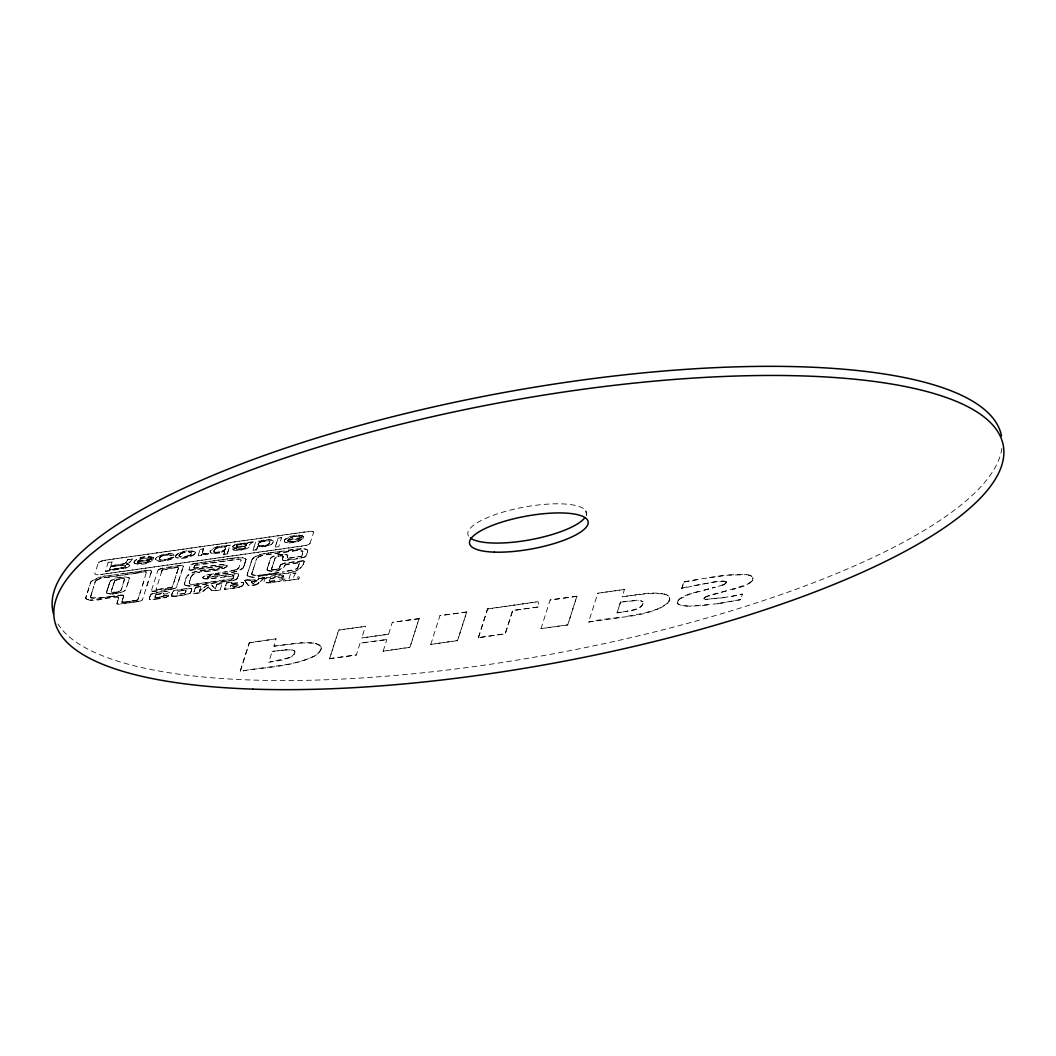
<?xml version="1.0" encoding="UTF-8"?>
<svg xmlns="http://www.w3.org/2000/svg" width="1056" height="1056" viewBox="0 0 1056 1056"><rect width="100%" height="100%" fill="white"/><g stroke="black" fill="none" stroke-linecap="round" stroke-linejoin="round"><path stroke-width="0.75" stroke-dasharray="5 3.75" d="M243.738 566.518L243.197 567.864A13.596 3.749 -10.4 0 1 239.29 570.346A13.451 3.709 -10.4 0 1 229.046 573.038L209.814 575.784L207.385 577.17A2.693 0.739 -10.4 0 0 207.953 577.474M704.048 599.108L704.312 597.775L704.022 598.66M129.281 578.147L128.924 579.718M149.516 599.24L149.477 598.66A91.832 25.318 -10.4 0 1 149.873 596.864L150.401 595.28M246.523 545.16L246.048 544.196M233.02 578.675L233.798 575.401L228.848 575.929M233.917 575.982L207.768 579.031L203.953 578.794L202.646 577.751M274.824 580.919L269.966 581.473L270.019 578.926M283.642 576.946L278.243 577.711L283.655 576.616M283.668 577.13L283.708 576.312M220.334 572.906L208.138 574.636A7.722 2.125 -10.4 0 0 204.415 575.995L202.66 577.487L203.28 578.543M191.651 589.908L191.717 588.826L191.492 590.515M121.849 602.184L122.8 598.805M118.721 591.756L121.229 590.106L124.423 578.846M269.808 542.256L269.742 541.556M156.116 589.09L156.209 589.75M186.028 590.911L184.945 590.04A32.023 8.831 -10.4 0 0 181.962 590.41L178.292 591.32A68.02 18.744 -10.4 0 0 177.236 594.145L177.276 594.343M284.737 565.541L286.546 564.036L299.416 562.756M159.086 569.092L157.912 570.24L151.43 590.687L152.077 591.505M283.734 576.51C279.946 573.078 269.993 576.206 265.267 578.49A79.662 21.952 -10.4 0 0 263.908 582.872L279.444 581.5L282.308 580.444L283.153 578.596L277.662 579.374L275.906 580.536M191.611 553.159L191.506 554.03M155.1 596.627L155.126 597.67L155.166 596.297M282.691 558.043L282.348 559.72L283.166 560.406A3.155 0.871 -10.4 0 0 284.196 560.498L284.658 560.485M258.139 544.738L258.377 543.563M169.528 592.68C165.436 589.684 156.499 592.693 151.338 594.264M677.424 602.752L678.546 599.808M208.349 577.328L234.92 573.725A4.396 1.214 -10.4 0 1 238.643 574.319L238.682 574.517A4.396 1.214 -10.4 0 0 234.96 573.923L207.913 577.276A2.693 0.739 -10.4 0 1 207.346 576.972L209.774 575.586L229.02 572.84A13.451 3.709 -10.4 0 0 239.25 570.161L243.197 567.864L243.857 566.161M171.653 595.043L171.838 596.138M236.544 549.292L236.016 548.46C225.812 551.417 245.784 549.978 247.685 548.13A4.95 1.36 -10.4 0 0 248.926 547.404L249.15 547.153M232.742 548.922C235.554 552.684 243.474 549.186 247.711 548.328M243.646 583.757L243.646 582.912M123.328 597.3L123.658 595.676L122.668 595.016M301.752 556.235L287.166 558.439L301.541 556.195M178.411 568.392L177.632 567.204L162.941 569.62M271.656 568.484L271.894 569.54L274.283 569.844M285.014 649.691L293.74 650.179L294.954 651.882L294.162 654.575M269.61 580.43L269.61 581.038M724.733 584.272L726.29 582.107M726.224 582.899L726.119 581.618M752.915 578.582L752.334 580.853M106.564 592.548L107.078 590.462M287.839 555.667L287.351 557.7M171.706 594.766L171.666 595.861M213.919 551.826L214.328 549.556L216.889 547.906M267.049 569.237L267.564 570.715M303.851 562.874L304.207 561.449M321.314 648.278L319.466 652.529M669.689 598.884L667.841 603.134L660.541 608.111M225.548 548.394L225.496 548.645A15.246 4.198 -10.4 0 1 225.034 549.45L221.681 551.417M238.643 574.319L238.471 575.309L238.577 574.636M149.82 558.043L153.49 557.713M185.988 590.726L185.473 592.535M269.716 580.298L270.191 578.569M299.191 563.891L299.416 562.729M129.32 565.99L129.228 564.775L126.892 564.036L129.254 564.973M231.845 583.678L231.792 582.41M151.483 571.705L151.615 570.887M171.732 594.95L172.194 593.142M247.051 575.124L248.45 570.478M245.52 560.974L244.042 565.937M155.206 596.495L155.76 594.805M237.956 585.037C236.953 586.819 229.205 588.469 230.828 585.512M230.934 585.46L237.164 584.43M267.089 569.422L267.274 568.432M137.28 600.072L124.489 602.276L136.475 600.336M271.854 569.342L275.26 569.738A3.96 1.096 -10.4 0 0 279.55 567.996L279.708 567.098M279.55 567.996L280.078 565.871M284.539 566.518L284.671 565.752M298.94 564.802L299.046 564.102M207.266 587.888L201.379 592.693L193.42 593.485M306.504 554.902L305.25 556.961M306.702 554.532L307.718 550.889L306.412 555.548M123.064 598.211L123.301 597.102M171.811 594.66L172.564 592.218M267.181 569.092L267.445 567.864M298.769 565.369L298.901 564.604M301.963 555.905L302.465 553.912M123.037 598.013L122.575 599.504M279.919 566.689L280.183 565.488M662.204 593.723L647.09 593.644L622.301 596.785L624.4 589.459L597.762 593.234L588.614 622.063L621.364 617.417M302.372 642.8L273.913 646.18L276.025 638.84L249.374 642.629L240.2 671.26L243.83 670.916M185.909 591.083L185.275 592.931M270.336 559.218L270.494 558.386A9.2 2.534 -10.4 0 1 280.21 554.413L287.575 555.126L284.869 554.242M91.714 592.852L90.486 597.551M117.797 600.587L117.427 602.118M251.42 542.89C254.496 541.16 247.17 544.909 248.965 547.589M302.491 554.11L302.702 550.928L298.967 550.11L264.053 554.954A8.158 2.244 -10.4 0 0 259.063 556.552L256.846 558.334M117.836 600.785L118.444 598.501M202.382 552.763L203.518 548.803L200.138 549.278L198.119 555.892L201.445 555.416L201.722 554.228L206.224 554.69L208.745 553.516L207.319 554.77L201.762 554.426M203.518 548.803L202.541 551.984M280.223 565.686L280.513 564.709M90.816 596.086L93.509 587.044M92.387 590.951L95.357 581.315L94.433 584.47M193.974 567.23L193.816 568.075L195.241 568.286L220.783 564.696L226.974 565.198M298.729 565.171L297.568 568.234L293.977 570.016M117.572 601.339L117.005 603.319A4.594 1.267 -10.4 0 0 120.608 604.151L120.569 603.953A4.594 1.267 -10.4 0 1 116.965 603.121L117.242 602.395M163.403 593.195L163.918 594.132L169.316 593.366L169.501 592.495M226.618 583.044L231.964 582.226L226.604 582.793L225.179 587.624L225.918 584.984M268.462 565.039L270.296 559.033M87.437 592.72L90.209 583.651M89.773 585.341L89.47 586.001M90.248 583.836L90.407 583.018M230.432 586.951L230.908 585.262M253.176 549.938L254.074 546.757M253.928 567.27L256.054 560.208M90.446 583.216L90.578 582.476M184.404 584.522L185.83 578.939M189.658 581.447L189.935 580.562M227.119 566.306L223.964 568.313A6.824 1.888 -10.4 0 1 219.358 569.435C212.071 573.184 192.192 567.917 190.199 579.414M264.634 546.401L269.795 544.962L264.634 546.401A7.775 2.138 -10.4 0 1 259.459 546.784L257.598 546.48L256.608 549.859L253.136 549.74M253.202 569.593L253.902 567.085M267.485 568.062L267.656 567.204M88.862 587.941L85.708 598.079L86.566 595.122M88.612 599.663C93.852 604.243 121.757 590.674 118.087 599.663M161.806 571.032L156.182 589.169M161.555 572.154L162.017 570.385M161.964 570.86L162.202 569.95M200.112 589.34L199.505 591.241L200.957 586.436L195.439 587.202L195.07 588.667M195.439 587.202L195.215 588.205M211.807 590.581L220.136 590.04L222.143 583.427L216.823 584.179L215.384 588.971L211.517 584.932L206.316 585.658L203.214 588.298M244.754 563.693L245.89 559.852A13.781 3.802 -10.4 0 0 245.256 558.373L243.421 557.634M254.113 546.942L255.79 541.358L259.208 540.883L258.984 541.873L259.987 541.147M256.344 559.324L255.737 561.211M253.163 569.395L252.556 571.613M303.323 564.194C296.142 578.622 270.019 571.309 258.469 576.946C272.118 572.484 292.208 577.064 302.848 565.686M90.618 582.674L91.186 581.222M233.878 575.784L232.901 578.794L231.383 579.388L193.816 584.536A8.936 2.455 -10.4 0 1 189.565 583.783L189.367 582.028M191.11 576.827L193.354 574.24L199.703 572.273M225.034 588.113L225.152 587.44M256.37 559.508L257.294 557.647M104.834 560.261A6.098 1.676 -10.4 0 0 99.62 561.752A5.966 1.65 -10.4 0 0 98.287 562.888L94.842 573.646A6.059 1.663 -10.4 0 0 100.241 574.57L303.534 545.754A6.059 1.676 -10.4 0 0 310.081 543.127L313.566 532.567A5.966 1.637 -10.4 0 0 312.866 531.722A6.112 1.69 -10.4 0 0 308.167 531.63L104.834 560.261L308.128 531.445A6.112 1.69 -10.4 0 1 313.553 532.396M126.271 567.653L105.376 571.375L108.161 562.373L112.134 562.003L108.161 562.373M125.572 563.02L126.113 562.241L124.582 563.534A4.303 1.188 -10.4 0 1 121.374 564.326L110.92 565.805L112.108 561.818M106.88 591.386L107.303 589.763M112.358 592.337L115.856 592.231A4.567 1.254 -10.4 0 0 118.681 591.558L121.202 589.908L124.582 579.652M142.256 585.988L146.507 571.89M143.867 581.262L138.151 599.003M140.039 601.194L142.072 600.191A6.349 1.756 -10.4 0 0 142.507 599.623L148.381 581.038M146.85 586.067L151.021 572.827M170.663 587.981L172.234 587.294L172.762 585.526M173.989 582.001L177.065 572.194L176.735 573.487M152.592 591.439L173.131 588.773A4.224 1.162 -10.4 0 0 175.481 587.928L177.738 583.48M173.171 588.958A4.224 1.162 -10.4 0 0 175.52 588.113L176.735 586.885L179.863 576.853M214.064 560.683L227.344 558.994L194.99 563.389A6.468 1.782 -10.4 0 0 192.403 564.036L190.898 564.67A4.079 1.122 -10.4 0 0 190.212 565.198L189.09 569.91M222.367 567.032C210.685 571.481 186.186 566.544 184.325 583.612M201.445 555.416L201.722 554.228M191.281 591.162L191.453 590.317M200.957 586.436L200.574 587.928M215.384 588.971L216.823 584.179M227.212 553.832L223.714 554.334L227.251 554.03L230.036 545.041L224.954 546.216A7.484 2.059 -10.4 0 0 219.371 546.559A8.052 2.218 -10.4 0 0 215.279 547.602L210.157 551.008M227.251 554.03L230.036 545.041M224.994 587.915L224.743 589.01M243.606 583.572L243.276 584.786M247.223 575.652L247.79 572.55M256.608 549.859L257.598 546.48M267.696 567.402L270.112 559.944M275.207 547.034L278.058 538.177L281.569 537.689L278.084 538.375L275.207 547.034L278.758 546.731L281.569 537.689M283.14 556.314L282.11 555.918A3.247 0.898 -10.4 0 0 280.962 555.892L277.886 556.208A3.485 0.964 -10.4 0 0 276.434 556.736L275.035 558.122L272.012 567.706M274.481 560.142L274.996 558.532M240.227 671.444L249.374 642.629M295.904 572.972C288.671 583.532 302.029 572.761 298.874 578.873L283.628 581.038L284.143 579.11L289.054 578.609L290.519 573.725L295.944 573.157L290.519 573.725M294.954 651.882L293.779 650.377L289.951 649.691L272.158 651.354L268.752 662.284L283.364 659.855L291.456 656.7M303.362 564.379L303.508 563.614M329.564 658.786L338.712 629.957L365.534 626.353L338.738 630.155L329.564 658.786L356.36 654.984L360.056 643.157L386.892 639.553L360.056 643.157M419.1 618.565L409.926 647.196L383.156 651.182L409.952 647.381L419.1 618.565L392.304 622.354L388.608 634.181L361.812 637.982L365.508 626.155M383.156 651.182L386.852 639.355M430.795 644.437L439.943 615.608L466.778 612.005L457.591 640.636L430.795 644.437L457.565 640.438L466.739 611.807M478.408 637.481L487.582 608.85L537.992 601.709L539.497 606.817L512.701 610.619L505.243 633.877L478.434 637.679L505.204 633.679L512.662 610.421L539.497 606.817M478.434 637.679L487.582 608.85M540.976 628.808L550.11 599.98L576.906 596.191L567.758 625.007L540.936 628.624L567.732 624.822L576.906 596.191M617.1 612.691L623.093 612.044L617.126 612.889L620.532 601.96L638.299 600.112L643.051 601.709L639.527 600.178M617.126 612.889L620.532 601.96M726.145 581.816L723.215 580.945L715.136 581.711L681.846 588.337L683.826 581.882A421.859 116.279 -10.4 0 1 700.524 578.952L725.063 575.48M681.846 588.337L683.826 581.882M718.08 603.504L740.758 599.636L742.447 594.066L731.135 596.389M107.342 589.948L107.712 588.496M107.554 589.301L108.24 586.872M111.949 593.934L122.734 591.862A10.692 2.944 -10.4 0 0 125.479 590.106L126.364 587.532M139.946 593.168L140.672 590.911M151.457 571.507L151.259 572.405M151.219 572.207L150.44 574.636M178.847 580.338L181.328 572.326M195.03 588.469L193.974 592.046M232.637 546.638L234.828 544.645M224.849 588.377L224.611 589.406L236.61 587.743M248.49 570.676L251.447 561.185M250.061 565.792L251.711 560.366M298.531 565.818L297.528 568.036L295.39 569.29L282.704 571.956L284.513 571.89M118.655 568.537L109.679 569.276M109.6 569.818L109.798 568.92M108.108 587.572L108.53 585.961M111.817 592.416L111.131 591.492L112.345 587.743M138.983 596.125L139.313 595.399M138.758 597.142L138.31 598.488M176.048 575.296L175.256 577.751M180.906 573.949L182.754 567.956M194.119 591.598L194.238 590.924M251.75 560.564L251.922 559.72M252.278 572.458L252.516 571.415M90.631 596.376L90.842 597.907L94.921 598.58L109.283 596.548M110.339 567.587L110.55 566.636L120.622 565.409A7.286 2.006 -10.4 0 1 123.974 565.171L125.308 565.607M108.57 586.159L108.781 585.169M108.821 585.367L109.006 584.496M177.104 572.392L177.368 571.256M177.408 571.441L177.632 570.464M178.319 568.669L178.477 568.168M181.79 571.217L182.873 567.6M223.74 554.519L224.374 552.328L224.083 553.199M251.962 559.918L253.876 557.238M272.25 567.032L273.926 561.568M109.045 584.694L109.204 583.915M113.216 585.103L111.131 591.492M114.18 582.476L114.682 580.972M128.014 582.503L125.756 589.393M127.195 585.275L129.109 579.454M177.659 570.649L178.028 569.263M177.883 569.989L178.279 568.471M186.133 578.028L186.569 577.012M109.23 584.113L109.507 582.991M109.402 583.612C110.326 577.144 122.694 576.154 128.264 577.474M113.243 585.288L113.718 583.559M113.507 584.496L113.942 582.886M175.428 556.367L178.174 553.41M243.896 566.359L244.372 564.894M252.252 572.26L251.75 574.042L252.014 572.959M113.982 583.07L114.457 581.328M138.112 598.805L136.752 600.455M155.298 596.125L156.433 594.224M109.824 569.105L110.299 567.389M238.075 576.497L238.445 575.111M252.16 559.31L255.446 556.38L259.591 554.809A14.546 4.013 -10.4 0 1 267.221 553.146L283.945 550.981M303.547 563.812L303.824 562.69M224.413 552.512L224.796 551.06L219.305 552.842L211.926 553.133L219.331 553.04L224.796 551.06M231.924 582.028L231.686 583.004M236.306 579.506L237.613 577.526L237.468 578.226M137.438 600.191L137.98 599.188M271.828 568.273L271.986 567.521M194.014 567.428L194.159 566.689M226.314 546.559L226.552 545.53M252.978 542.718L253.202 541.728L252.054 541.807M125.334 566.306L125.374 565.62M194.198 566.887L194.753 565.198L196.192 564.577L238.326 559.073M246.378 545.424L244.253 546.124A20.79 5.729 -10.4 0 0 242.207 546.308L236.597 546.546A3.749 1.03 -10.4 0 1 236.372 545.833L236.914 545.16A2.983 0.818 -10.4 0 1 238.088 544.685L238.379 544.592M271.788 568.075L271.656 569.342M183.163 567.046L183.216 566.636A7.286 2.006 -10.4 0 0 182.992 565.871L182.648 565.673M237.64 577.724L238.049 576.299M161.37 596.772L168.749 594.832L168.168 596.389M287.654 556.644L287.219 557.99M191.242 590.964L190.502 592.957M155.641 558.954L156.341 557.436M213.88 550.625L215.794 548.605L219.648 547.206A6.679 1.835 -10.4 0 1 221.179 546.995L221.945 546.929M172.484 592.706L172.682 591.954M191.004 591.624L190.357 593.182M195.228 552.908L193.644 555.034L189.658 556.855M282.995 579.031L280.685 580.958L272.435 582.49M243.382 584.272L242.18 586.199M321.064 649.546L316.47 655.116L318.094 653.651M668.831 601.775C671.576 600.389 667.643 594.29 669.24 596.93M150.11 596.191L151.034 594.29M288.09 539.51L303.653 537.504L288.116 539.708L289.7 537.874L293.726 536.659A6.758 1.861 -10.4 0 1 297.898 536.316C300.353 537.623 307.27 535.96 300.023 536.976M288.116 539.708L289.74 538.072L293.766 536.844A6.758 1.861 -10.4 0 1 297.937 536.514L299.706 536.831M303.257 538.336L303.613 537.319M126.152 562.439L127.697 559.601L132.554 558.914L127.736 559.799L126.773 561.132M188.879 569.501L189.05 569.712A4.897 1.346 -10.4 0 0 190.384 570.082L220.651 566.042A3.208 0.884 -10.4 0 1 222.499 566.161L222.658 567.046M159.324 558.466C161.304 554.968 168.089 553.278 170.729 555.812L174.055 555.337L172.986 554.057A7.96 2.191 -10.4 0 0 169.712 553.595L161.304 554.968L156.38 557.634M283.259 556.34L282.85 557.938M245.863 547.523C243.923 544.579 235.739 549.094 232.769 547.034C235.633 549.82 246.365 544.262 245.309 547.998M137.914 560.881L153.556 558.862L137.953 561.079L139.841 559.126M137.953 561.079L141.425 558.532L149.384 558.017L147.959 557.66M294.756 653.11L291.496 656.898M643.13 603.715C639.778 609.8 631.514 610.012 625.482 611.49M132.554 558.914L129.505 562.729L126.232 564.142L129.479 562.531L132.422 559.06M153.516 558.677C149.926 564.432 140.567 565.198 134.534 563.284M168.406 595.676L166.32 597.406L158.69 598.844M163.35 595.597L162.584 596.706L158.915 597.181M237.851 585.486L237.89 584.311M267.102 570.055C272.012 572.827 280.843 571.309 284.328 566.716M726.185 582.714L723.809 584.734L718.384 586.568M185.249 592.746L184.14 593.736L177.302 594.436M153.503 558.017C148.249 555.1 136.528 556.538 133.967 562.769M114.708 580.879L117.863 578.978M137.65 561.739A7.762 2.138 -10.4 0 0 137.782 562.399A7.075 1.954 -10.4 0 0 139.999 562.98A6.217 1.716 -10.4 0 0 143.035 562.835L143.062 563.02A6.217 1.716 -10.4 0 1 140.039 563.178A7.075 1.954 -10.4 0 1 137.821 562.584A7.762 2.138 -10.4 0 1 137.689 561.937L149.582 560.05L149.028 560.987M242.92 585.209L239.263 587.242L224.611 589.406M270.23 578.754L277.556 577.144M95.383 581.513L95.766 580.694M269.504 543.048L268.62 544.21M117.282 568.537L123.169 567.653A3.907 1.082 -10.4 0 0 125.136 566.597L125.07 565.25L123.156 564.973A7.313 2.02 -10.4 0 0 120.582 565.211L119.288 565.396M194.66 565.567L238.366 559.258A8.263 2.284 -10.4 0 1 241.098 560.234M171.943 596.072L177.817 596.086A37.25 10.27 -10.4 0 0 183.176 595.346L190.331 592.984M179.071 556.09A12.461 3.432 -10.4 0 1 179.309 555.113L179.441 554.69M284.288 540.131L289.687 536.923L297.924 535.471M752.308 580.655L748.651 583.994M226.274 546.361L224.928 546.031A7.484 2.059 -10.4 0 0 219.331 546.361A8.052 2.218 -10.4 0 0 215.252 547.404L210.91 549.767L210.131 550.81L210.632 552.776M232.782 546.19L237.547 543.88L247.408 543.061M247.183 543.576L247.83 542.771A2.653 0.726 -10.4 0 1 248.767 542.388L253.202 541.728M149.424 560.314L147.154 562.056L148.724 561.026M298.346 541.438L303.217 538.138M270.323 578.596L277.16 577.17M129.294 565.792L128.924 566.491A6.772 1.861 -10.4 0 1 126.311 567.851L125.083 568.247M167.759 560.261L171.56 558.98L173.461 557.185L170.491 559.244L163.957 560.934A9.913 2.732 -10.4 0 1 158.162 561.092L155.668 559.482L158.123 560.908A9.913 2.732 -10.4 0 0 163.931 560.749L165.964 560.432M269.333 543.299L267.881 544.658M236.372 545.833L236.953 545.358A2.983 0.818 -10.4 0 1 238.128 544.87L245.335 544.223M155.905 594.845L162.756 593.419M160.208 559.706L162.136 560.168A7.141 1.967 -10.4 0 0 166.346 559.627L173.461 557.185M173.501 557.383L169.646 558.109M258.601 543.47L260.278 542.005M623.053 611.846C629.64 610.962 643.711 609.814 643.012 601.511M110.273 581.104L116.714 578.094L125.796 577.064M238.696 567.877L236.042 569.963M136.871 563.996L147.734 562.729L152.975 559.746M273.068 542.705L271.273 544.434M272.369 543.668L273.438 541.134M225.192 547.51L225.535 548.843A15.246 4.198 -10.4 0 1 225.073 549.648L221.72 551.602A4.739 1.307 -10.4 0 1 220.097 552.024L218.209 552.328A5.597 1.544 -10.4 0 1 214.619 552.262L213.998 551.773M191.11 554.347L190.582 555.06M306.068 556.05C301.554 560.05 264.145 562.386 297.792 558.452M667.801 602.95C645.414 619.489 614.064 615.701 588.614 622.063M284.882 565L298.663 562.531M158.176 570.016L162.466 568.009L180.206 565.488A3.406 0.937 -10.4 0 1 181.5 565.448L183.031 566.056A7.286 2.006 -10.4 0 1 183.242 566.821L183.216 566.636M751.674 581.486L744.124 586.093L732.27 589.723M280.553 564.894L284.711 562.967L303.442 560.908M263.868 578.213L259.367 582.384L264.752 577.645M269.782 581.209L276.395 580.628L277.662 579.374M259.103 542.744L258.152 544.117M253.11 583.915C260.647 575.546 252.767 588.166 251.42 581.539L256.278 580.853M179.692 554.638L180.22 553.978M264.713 577.447L264.132 578.213M250.259 580.153L257.928 579.493M258.654 578.846C255.222 583.704 247.262 577.526 244.741 580.813M258.179 579.493L258.918 578.609M226.684 566.914L227.344 565.409M114.866 580.628L122.1 578.358A4.435 1.228 -10.4 0 1 124.106 578.622L124.608 579.322M258.944 578.807L264.792 577.381M259.327 582.186L258.073 583.493M172.207 587.096L156.473 589.67M258.654 582.767L257.255 584.179M259.182 578.609L264.832 577.566M257.479 583.77C255.526 585.803 250.404 586.529 248.358 585.328M704.603 597.551L709.038 595.267L727.914 590.608M190.859 554.611L189.816 555.575M236.597 546.546L242.167 546.11A20.79 5.729 -10.4 0 1 244.213 545.939L246.048 545.846L246.457 544.553M256.991 584.179L248.728 585.79L248.094 585.011M210.619 589.486L208.309 587.057L206.567 588.654M208.309 587.057L207.61 587.836M194.41 554.189C189.235 557.608 181.856 559.825 175.943 557.291M202.237 588.852L199.505 591.241L203.174 588.113M173.158 591.426L173.461 590.977A3.379 0.937 -10.4 0 1 174.781 590.396L187.242 588.337L191.598 588.614M204.217 587.519L206.356 585.856L211.543 585.13L213.418 587.057M205.682 589.129L203.676 590.687M95.792 580.892L98.921 578.978A9.715 2.68 -10.4 0 1 103.475 577.738L106.682 577.249M202.58 591.756L203.716 590.885M679.43 599.174L689.898 594.079L714.82 587.308L702.464 590.542M179.956 554.413L182.926 552.684A5.333 1.465 -10.4 0 1 184.813 552.196L187.07 551.852A4.937 1.36 -10.4 0 1 188.773 551.786L191.228 552.631M162.611 569.58L162.083 570.174M162.413 569.936L175.903 567.626M232.861 578.609L193.789 584.351A8.936 2.455 -10.4 0 1 189.526 583.598L189.182 583.163M245.612 547.562L243.659 548.618L244.82 548.038M237.217 569.395L239.105 567.323L241.058 560.036M167.878 596.508L161.528 598.224L150.282 599.386M92.057 580.655C116.728 572.616 98.38 575.626 90.724 582.028M157.014 557.093L162.848 554.756L169.752 553.793A7.96 2.191 -10.4 0 1 173.026 554.255L174.002 554.981M280.922 564.551L284.737 563.165L302.821 560.815M259.472 542.678L261.914 541.372M247.632 543.101L247.87 542.956A2.653 0.726 -10.4 0 1 248.807 542.586L251.011 542.124M190.186 555.126L184.747 557.132L179.454 556.499M316.43 654.918C293.291 667.392 265.531 666.732 240.2 671.26M276.474 556.934L275.035 558.122M180.602 553.938L182.952 552.882A5.333 1.465 -10.4 0 1 184.853 552.394L187.097 552.05A4.937 1.36 -10.4 0 1 188.813 551.984L191.017 552.486M705.091 597.142L747.252 584.522M268.237 544.249L267.445 544.87A4.501 1.241 -10.4 0 1 265.795 545.424L265.122 545.582M265.742 578.028L282.995 575.348M258.073 557.304L259.103 556.736A8.158 2.244 -10.4 0 1 264.092 555.152L297.779 550.348L303.085 551.615M178.477 591.386L182.002 590.594A32.023 8.831 -10.4 0 1 184.985 590.225L185.988 590.212M290.453 541.649L291.152 541.649A5.201 1.439 -10.4 0 0 292.314 541.57L295.244 541.292A5.082 1.399 -10.4 0 0 297.898 540.382L298.346 540.144A7.88 2.178 -10.4 0 0 299.548 538.903L299.521 538.705A7.88 2.178 -10.4 0 1 298.307 539.946L297.858 540.197A5.082 1.399 -10.4 0 1 295.205 541.094L293.357 541.438M96.584 580.285L98.96 579.176A9.715 2.68 -10.4 0 1 103.501 577.936L136.858 573.157M303.006 536.118L301.475 535.564A7.722 2.125 -10.4 0 0 298.993 535.405C294.518 535.524 283.694 536.263 284.407 541.807L285.767 542.56A8.884 2.442 -10.4 0 0 290.096 542.863L296.591 541.913L302.729 539.009M225.958 567.178L223.925 568.115A6.824 1.888 -10.4 0 1 219.331 569.237L201.828 571.916M269.834 545.16L271.234 544.236M314.437 656.132C292.987 666.151 268.528 666.31 245.626 670.468M169.066 558.492L166.307 559.429A7.141 1.967 -10.4 0 1 162.096 559.984L161.027 559.904M189.314 555.614L181.315 557.093M110.92 565.805L121.348 564.128A4.303 1.188 -10.4 0 0 124.555 563.336L125.096 563.099M255.473 556.565L259.631 554.994A14.546 4.013 -10.4 0 1 267.26 553.344L270.904 552.829M152.024 593.736L150.823 594.541M304.59 557.08L299.68 558.188M260.806 541.979L266.257 540.606A4.594 1.267 -10.4 0 1 267.696 540.606L269.32 541.24M184.708 593.353L177.421 594.356M723.769 584.536L714.859 587.506M260.027 541.332L268.33 539.722L272.923 540.593M657.888 609.035L644.398 613.061L626.459 616.466M289.344 657.756L270.112 661.901M698.095 591.452C691.192 593.696 681.212 595.267 677.503 601.564M159.799 568.96L180.233 565.673A3.406 0.937 -10.4 0 1 181.54 565.633L182.2 565.712M236.003 569.778L215.728 573.553M179.692 552.922L188.654 551.008L194.898 551.984M140.646 558.994L147.061 557.858M260.66 541.094L263.908 540.052M235.567 579.612L233.561 580.364M234.696 580.087L237.336 578.609M237.31 585.776L230.38 587.162M162.505 555.826L169.356 554.954M125.136 566.597L125.096 566.399A3.907 1.082 -10.4 0 1 123.143 567.468L118.628 568.339M152.486 593.789L159.047 592.482M217.602 547.866L221.984 547.127A4.924 1.36 -10.4 0 1 223.819 547.18L224.664 547.378M234.551 570.306L224.77 572.286M176.141 596.072L177.791 595.901A37.25 10.27 -10.4 0 0 183.137 595.162L190.238 593.366M681.806 588.152L689.396 586.291M236.148 544.421L242.286 543.378M237.362 587.413L241.864 586.37M292.367 570.28L284.486 571.692M156.776 594.33L162.281 593.459M139.418 601.168L135.775 601.801M277.913 556.393L278.85 556.182M191.057 588.403L174.808 590.581A3.379 0.937 -10.4 0 0 173.488 591.175M262.601 541.385L266.297 540.804A4.594 1.267 -10.4 0 1 267.736 540.791L268.132 540.844M705.553 599.478L731.161 596.587L742.447 594.066M105.376 571.375L123.684 568.405M187.77 557.185L177.844 558.004M243.619 548.434L236.702 549.173M296.551 541.728L290.057 542.678A8.884 2.442 -10.4 0 1 285.74 542.375L284.407 541.807M720.614 603.319L740.758 599.636M238.999 544.645L242.154 544.21M124.846 602.224L135.551 600.692M233.521 580.18L228.769 580.932M693.818 585.565L715.176 581.909L725.63 581.447M153.278 557.555C147.167 555.614 139.313 557.713 134.468 560.842M220.07 551.839L218.17 552.13A5.597 1.544 -10.4 0 1 214.592 552.077L214.355 551.984M125.07 603.332L138.785 601.524L142.045 600.006A6.349 1.756 -10.4 0 0 142.468 599.438L142.507 599.623M118.879 578.939L122.126 578.556A4.435 1.228 -10.4 0 1 124.133 578.82M213.55 573.87L208.177 574.834A7.722 2.125 -10.4 0 0 204.442 576.18L202.66 577.487M264.356 545.543L261.347 545.912A4.633 1.28 -10.4 0 1 259.842 545.86L259.459 545.78M222.869 566.716C213.404 571.679 196.469 568.3 187.163 575.718M156.816 589.71L170.24 587.875M268.237 570.86L276.778 570.596L284.117 567.376M168.366 589.525L172.207 588.971M160.248 597.168L156.486 597.485M709.249 577.5L725.036 575.282L746.434 574.662M231.436 583.546L232.346 583.598M231.845 584.918L237.415 584.232M104.94 576.18L141.544 571.151M163.376 595.782L168.788 595.016M724.825 597.59L704.959 599.412M110.986 566.57L115.157 565.976M245.89 559.852L245.916 560.05A13.781 3.802 -10.4 0 0 245.296 558.571L241.111 557.33L232.624 558.043M242.854 557.713L230.142 558.4M232.307 583.414L241.771 582.49M124.555 602.065L121.889 602.105M141.517 570.966L150.665 570.319M149.635 570.227L120.622 573.923M288.103 550.189L294.703 549.252M227.304 558.809L232.65 558.241M136.818 572.972L146.19 571.982M228.888 576.114L220.585 577.091M90.803 597.709L100.478 597.802M273.86 573.21L282.731 572.141M278.546 572.748L257.506 575.467M100.505 597.986L122.021 595.135M273.9 573.408L262.97 574.768M186.041 585.394A14.335 3.947 -10.4 0 0 191.545 585.935L223.634 581.658M184.958 584.932L186.08 585.578A14.335 3.947 -10.4 0 0 191.572 586.133L230.564 580.681M118.708 596.996L90.314 599.887M718.12 603.689L690.202 606.065M203.544 549.001L200.138 549.278M226.591 545.728L230.076 545.239M170.042 554.981L174.055 555.337M287.8 540.368A7.326 2.02 -10.4 0 0 287.998 541.094L288.037 541.292A7.326 2.02 -10.4 0 1 287.826 540.566L299.548 538.903M137.689 561.937L149.582 560.05M232.769 549.12L236.016 548.46M115.183 566.174L117.968 565.778M201.406 555.232L198.119 555.892M109.56 569.62L111.104 569.408M111.751 569.514L117.322 568.722M256.568 549.661L253.044 550.348M310.121 543.325A6.059 1.676 -10.4 0 1 303.574 545.939L100.241 574.57M112.477 575.071L110.075 575.612M270.877 552.631L301.501 548.83M295.799 549.094L303.468 548.922A14.533 4 -10.4 0 1 307.243 549.991L307.718 550.519M196.363 563.376L214.104 560.868M107.963 577.064L144.302 571.903M175.877 567.442L178.134 567.428M193.776 568.049L220.783 564.696M190.423 570.28L220.678 566.24A3.208 0.884 -10.4 0 1 222.526 566.346M203.914 578.609L211.253 578.398M211.279 578.596L217.021 577.592M109.322 596.746L119.051 595.162M262.997 574.952L257.545 575.665L251.711 574.306M151.668 591.149L159.839 590.924M223.661 581.856L227.37 581.328M216.863 584.377L222.143 583.427M250.021 580.034L244.424 580.259M232.914 583.321L243.236 582.608M251.42 581.539L256.318 581.051M193.367 593.63L201.379 592.693M249.414 642.814L276.025 638.84M419.14 618.75L392.304 622.354M466.778 612.005L439.943 615.608M487.621 609.048L537.992 601.709M576.946 596.376L550.11 599.98M282.982 650.087L272.158 651.354M620.572 602.158L638.326 600.296M329.525 658.588L356.36 654.984M168.392 589.723L164.314 590.093M195.479 587.4L200.983 586.621M120.569 603.953L134.046 602.052M258.614 545.437L259.868 546.044A4.633 1.28 -10.4 0 0 261.386 546.097L265.756 545.226A4.501 1.241 -10.4 0 0 267.406 544.672M158.07 598.924L151.523 599.623L149.464 598.924M160.961 592.007L167.798 591.32L169.501 592.112M123.71 602.184L121.81 601.986M271.075 582.859L263.894 582.793M195.241 552.512L194.858 551.786C188.773 549.173 180.048 551.602 175.613 555.522M288.248 541.253A6.758 1.861 -10.4 0 0 289.542 541.583L291.192 541.847A5.201 1.439 -10.4 0 0 292.34 541.768L292.882 541.702M208.745 553.516L203.254 553.476M270.494 558.386L270.534 558.571A9.2 2.534 -10.4 0 1 280.249 554.611L283.879 554.374M118.721 591.756A4.567 1.254 -10.4 0 1 115.896 592.429L111.144 591.796M157.674 597.551L155.166 597.524L156.05 597.722M239.936 549.305L236.227 548.922M707.322 605.114L690.241 606.263L681.041 605.233A21.82 6.006 -10.4 0 1 677.714 603.412M285.793 560.366L284.17 560.314A3.155 0.871 -10.4 0 1 283.127 560.208L282.308 559.535M728.812 574.873L746.407 574.477L751.278 576.074L752.77 577.724L751.238 575.89L748.348 574.807M280.434 555.733L280.922 555.694A3.247 0.898 -10.4 0 1 282.071 555.733L283.298 556.525M145.002 571.811L146.335 572.009M171.719 595.993L175.415 596.336M120.173 595.03L123.209 595.346M266.614 539.656L271.775 539.854L273.464 541.319M113.784 594.013L107.342 593.432M221.813 564.577L227.383 565.607M206.356 553.793L202.831 553.489M666.006 594.634C651.697 590.647 636.623 595.294 622.261 596.587L622.301 596.785M313.83 643.117L298.663 642.84L273.913 646.18M243.012 543.972L245.863 544.315M163.112 593.195L163.931 593.947M243.725 543.101L247.157 543.391M256.106 575.692L252.754 575.216L251.711 573.844M251.698 577.025L253.11 577.104M687.509 606.21L681.067 605.431A21.82 6.006 -10.4 0 1 677.741 603.61L677.398 602.554M110.365 594.145L106.735 592.97M126.271 563.983L126.931 564.234M290.176 541.82L289.582 541.768A6.758 1.861 -10.4 0 1 288.288 541.438L287.998 541.094M242.444 582.305L243.593 582.859M150.176 570.068L151.008 570.412M257.624 546.665L259.459 546.784M223.78 546.982L224.981 547.523M249.44 576.642L253.136 577.302A11.642 3.208 -10.4 0 0 258.469 576.946M250.51 577.051L247.46 575.744M245.586 544.064L246.338 544.513M180.853 557.225L179.124 556.116M88.651 599.861L86.288 598.91M268.462 540.712L269.518 541.385M664.237 593.921L667.405 595.28M315.85 643.315L320.852 646.325M211.16 552.895L211.952 553.331M303.402 560.723L304.154 561.33M259.156 545.886L258.1 544.553M149.873 599.491L149.49 598.501A91.832 25.318 -10.4 0 1 149.833 596.68M87.292 599.531L85.734 598.422M283.219 575.23L283.774 576.206M128.225 577.276L128.977 577.856M176.761 557.898L175.507 556.776M160.235 559.891L159.337 559.007L159.68 559.588M211.2 553.093L210.012 551.786M667.379 595.082L668.488 596.046M214.183 552.077L213.774 551.179M303.851 560.894L304.128 561.845M208.336 587.255L209.88 588.733M107.026 593.406L106.577 592.68M303.56 536.672L301.448 535.366A7.722 2.125 -10.4 0 0 298.967 535.22L298.993 535.405M184.364 584.338L184.998 585.116M247.196 575.454L247.896 576.035M210.316 589.024L211.504 590.423M210.857 589.578L211.834 590.779M244.477 580.325L246.51 583.097L245.177 581.222M248.134 585.196L247.17 583.81L247.843 584.826M252.318 582.859L251.447 581.737M246.47 582.899L247.196 583.994M179.296 556.512L179.045 555.892A12.461 3.432 -10.4 0 1 179.269 554.915L179.309 555.113M128.938 577.658L129.307 578.345M269.636 541.372L269.861 542.203M123.512 595.373L123.592 596.072M320.826 646.127L321.354 648.476M153.463 557.594L150.084 558.505M175.402 556.182L175.547 556.961M624.4 589.459L597.762 593.234M585.724 510.748L586.846 516.833M388.608 634.181L361.812 637.982M320.074 645.242L313.79 642.919L305.712 642.682M298.874 578.873L283.628 581.038M283.325 556.987L282.388 558.875M278.058 577.157L278.309 577.711M275.26 569.738L275.233 569.54A3.96 1.096 -10.4 0 0 279.51 567.798M243.395 582.674L243.698 583.414M220.136 590.04L212.19 591.162M195.677 563.27L195.017 563.587A6.468 1.782 -10.4 0 0 192.443 564.234L190.925 564.868A4.079 1.122 -10.4 0 0 190.252 565.396L190.12 565.382M190.832 577.698L189.182 582.635M174.676 579.85L172.313 586.898M161.621 556.182L159.667 557.462L159.377 559.205M135.788 563.812L134.574 563.482L133.927 561.739M115.685 593.776L122.694 591.677A10.692 2.944 -10.4 0 0 125.44 589.921M98.287 562.888L98.327 563.086A5.966 1.65 -10.4 0 1 104.755 560.485M752.73 577.54L752.941 578.78M85.668 597.881L85.774 598.607M155.602 558.769L155.707 559.667M307.758 551.074L307.204 549.806A14.533 4 -10.4 0 0 303.428 548.737M195.202 552.314L195.268 553.106M468.6 536.131A60.298 16.619 -10.4 0 1 525.096 506.92A60.298 16.619 -10.4 0 1 586.265 515.064M1001.854 448.351A482.368 132.95 -10.4 0 1 555.311 653.44A482.368 132.95 -10.4 0 1 57.974 623.938M683.852 582.08A421.859 116.279 -10.4 0 1 700.564 579.137M147.114 561.871A6.428 1.769 -10.4 0 1 143.035 562.835"/><path stroke-width="1.5" d="M585.024 517.453A60.298 16.619 -10.4 0 1 529.228 539.959A60.298 16.619 -10.4 0 1 470.382 537.979M53.513 613.879A482.368 132.95 -10.4 0 1 496.294 393.941A482.368 132.95 -10.4 0 1 1001.524 435.97M494.353 552.13A60.298 16.619 -10.4 0 0 587.941 524.185A60.298 16.619 -10.4 0 0 504.214 521.374A60.298 16.619 -10.4 0 0 494.353 552.13M252.952 689.132A482.368 132.95 -10.4 0 0 1001.695 465.524A482.368 132.95 -10.4 0 0 331.874 443.032A482.368 132.95 -10.4 0 0 252.952 689.132"/></g></svg>
